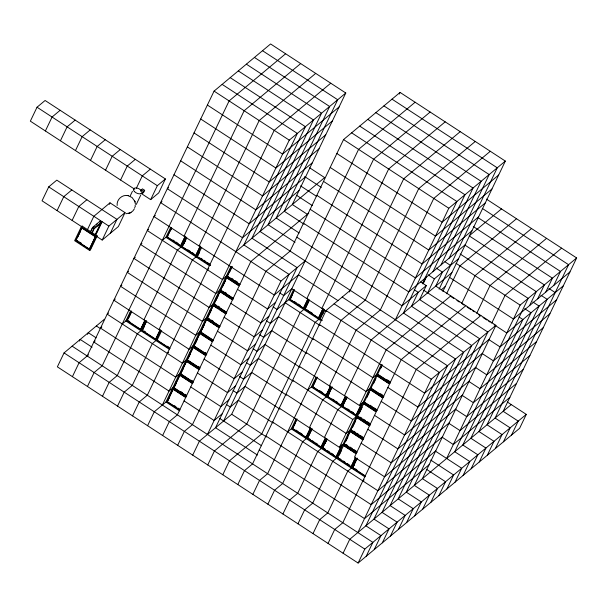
<?xml version="1.0" encoding="UTF-8"?>
<svg xmlns="http://www.w3.org/2000/svg" width="607" height="607" viewBox="0 0 607 607"><rect width="100%" height="100%" fill="white"/><g stroke="black" fill="none" stroke-linecap="round" stroke-linejoin="round"><path stroke-width="0.91" d="M141.15 193.443L150.65 199.635L158.723 192.897L165.4 178.959L45.108 100.481L37.027 107.219L30.35 121.157L134.815 189.308M45.388 130.968L52.065 117.03L60.139 110.292M60.427 140.778L67.104 126.84L75.177 120.103M110.269 233.316L116.954 219.37L56.8 180.135L48.727 186.873L42.05 200.811L81.619 226.623M75.458 150.589L82.142 136.651L90.215 129.913M57.088 210.621L63.765 196.683L71.838 189.945M90.496 160.4L97.181 146.454L105.254 139.724M72.119 220.432L78.804 206.494L86.877 199.756M105.535 170.21L112.212 156.265L120.292 149.534M81.323 226.737L74.646 240.683L89.677 250.486L90.489 249.818L97.166 235.873L82.127 226.07L81.323 226.737L96.361 236.548L97.166 235.873M80.792 228.854L82.127 226.07M95.474 236.586L89.464 249.136L75.928 240.304L81.945 227.762L94.722 236.1M77.537 237.458L80.344 231.601M87.552 229.423L93.835 216.297L109.988 202.829L125.027 212.64L118.35 226.578L102.196 240.046L96.657 236.434M90.526 231.631L92.53 227.45L100.603 220.713L99.935 222.109M91.262 230.599L92.598 227.807L94.214 226.464M92.029 232.61L94.032 228.429L102.105 221.692L96.096 234.241M92.097 232.974L94.1 228.793L101.369 222.731L95.36 235.273M120.573 180.013L127.25 166.075L135.323 159.338M109.245 204.377L109.988 202.829M94.98 235.03L100.997 222.481L99.54 223.695M89.677 250.486L96.361 236.548M102.196 240.046L108.873 226.108L125.027 212.64M130.209 195.917L132.432 191.273M136.393 188.185L142.288 175.886L150.361 169.148M140.528 191.243L142.41 188.845L144.663 190.31L143.662 192.404L142.448 193.413L143.457 191.326L144.663 190.31M104.427 319.229L64.046 352.91L57.369 366.848L358.107 563.038L519.615 428.322L526.292 414.384L507.3 401.993M136.279 204.453L140.733 195.158M79.411 341.081L80.2 339.442L92.067 347.181M150.65 199.635L157.327 185.696L165.4 178.959M87.484 334.343L88.273 332.704L96.187 337.864M72.408 376.659L79.085 362.72L88.508 354.86M87.158 355.983L214.066 91.111L270.593 43.962L345.778 93.008L292.339 204.536L307.377 214.347M87.446 386.469L94.123 372.531L102.196 365.793L229.105 100.921L285.624 53.773M130.543 311.179L125.869 320.944L169.474 349.389M170.62 227.542L165.946 237.299L209.552 265.745M130.019 313.295L130.687 311.899M141.294 328.888L140.49 329.563L126.954 320.731L131.628 310.974M185.241 236.161L180.56 245.918L167.031 237.087L171.037 228.725M131.567 311.368L127.159 320.564L140.687 329.396L144.694 321.027M171.637 227.724L167.229 236.92L180.765 245.752L184.771 237.383M128.76 317.719L131.165 312.704M170.438 230.728L171.644 228.224M102.477 396.28L109.161 382.342L117.234 375.604L137.273 333.782L141.31 330.413M143.95 319.843L177.35 250.137L181.387 246.768M184.027 236.199L244.143 110.732L300.662 63.583M140.49 329.563L144.496 321.202M140.907 330.747L145.581 320.989M180.985 247.11L185.659 237.345M160.202 329.616L155.529 339.374L141.992 330.542L146.666 320.784M186.744 237.14L182.07 246.897L195.598 255.729L200.272 245.972M146.598 321.171L142.19 330.375L155.726 339.207L160.134 330.003M186.675 237.534L182.267 246.73L195.803 255.562L199.809 247.193M142.599 330.041L144.603 325.853M183.875 243.885L185.879 239.704M117.515 406.091L124.2 392.145L132.273 385.415L152.311 343.592L156.348 340.224M158.988 329.647L192.381 259.948L196.425 256.579M199.066 246.01L259.174 120.543L315.701 73.394M155.946 340.557L160.62 330.8M196.015 256.913L200.697 247.155M161.705 330.595L157.031 340.352L169.057 348.198M201.714 247.337L197.1 256.708L210.637 265.54M199.316 252.861L197.305 256.541L210.09 264.88M132.554 415.901L139.231 401.955L147.311 395.218L274.212 130.353L330.739 83.197M147.592 425.704L154.269 411.766L166.788 401.326M162.342 405.028L289.251 140.156L345.778 93.008M230.766 266.777L165.977 402.001L179.513 410.825M169.459 395.749L170.127 394.353M176.136 381.811L176.804 380.414M182.813 367.865L183.489 366.476M189.498 353.927L190.166 352.53M196.175 339.988L196.843 338.592M202.852 326.05L203.52 324.654M209.536 312.104L210.204 310.716M212.207 306.527L212.875 305.139M216.213 298.166L216.881 296.77M218.884 292.589L219.552 291.193M225.561 278.651L226.229 277.255M231.851 266.572L227.177 276.329L239.211 284.175M180.051 409.96L167.266 401.622L173.276 389.079M186.728 396.022L173.943 387.683L179.96 375.134M193.405 382.084L180.628 373.745L186.637 361.195M200.082 368.138L187.305 359.799L193.314 347.257M206.767 354.2L193.982 345.861L199.991 333.319L212.025 341.164M213.444 340.261L200.667 331.923L206.676 319.373L211.183 322.317M220.121 326.316L207.344 317.985L213.353 305.435L217.867 308.379M226.806 312.377L214.021 304.039L220.03 291.497L224.544 294.433M231.791 266.959L227.382 276.162L240.16 284.501M169.672 397.107L167.266 401.622M176.356 383.161L173.943 387.683M183.435 368.388L180.628 373.745M188.511 357.796L190.112 354.45M195.188 343.85L197.594 338.835M201.865 329.912L204.271 324.897M208.55 315.974L211.35 310.116M216.031 300.359L218.034 296.178M222.708 286.421L225.516 280.563M229.385 272.475L232.193 266.625M162.63 435.515L169.307 421.577L177.381 414.839L250.85 261.496L308.728 213.224M177.669 445.326L184.346 431.387L192.419 424.65L265.889 271.306L290.116 251.093L343.547 139.572L400.074 92.423L505.335 161.083L442.867 291.474M192.7 455.136L199.384 441.19L231.684 414.255L358.585 149.383L415.112 102.234M207.457 434.46L280.927 281.109L305.154 260.904M223.604 420.985L297.081 267.641L251.966 238.21L305.397 126.688L230.212 77.643M207.738 464.947L214.415 451.001L246.723 424.058L300.154 312.537L304.19 309.168M293.424 289.934L288.75 299.699L320.329 320.299M294.509 289.729L289.835 299.486L303.371 308.318L307.377 299.957M294.448 290.123L290.04 299.319L303.568 308.151L303.97 307.81M290.442 298.985L292.043 295.639M399.292 94.062L400.074 92.423M306.831 298.598L373.624 159.186L430.151 112.037M222.777 474.75L229.454 460.812L261.754 433.868L315.192 322.347L319.229 318.978M303.568 308.151L307.977 298.947M303.788 309.502L308.462 299.744M323.083 308.371L318.409 318.129L304.873 309.297L308.88 300.935M309.479 299.926L305.071 309.13L318.607 317.962L323.015 308.758M321.869 308.402L388.662 168.996L445.189 121.848M237.815 484.561L244.492 470.622L252.565 463.885L326.042 310.541L350.262 290.336M318.827 319.312L323.501 309.555M324.586 309.35L319.912 319.107L321.414 320.086M324.517 309.737L320.109 318.941L322.37 320.413M322.522 314.418L324.525 310.238M349.48 291.975L403.701 178.807L460.22 131.658M252.853 494.371L259.53 480.433L267.604 473.695L341.073 320.352L365.3 300.139L418.739 188.618L475.258 141.469M295.95 419.088L291.277 428.846L364.959 476.905M315.989 377.266L311.315 387.023L369.959 425.279M297.035 418.876L292.362 428.633L305.898 437.465L310.572 427.707M317.074 377.053L312.4 386.811L325.936 395.643L330.61 385.885M310.503 428.094L306.095 437.298L292.566 428.466L296.573 420.105M330.542 386.272L326.134 395.476L312.605 386.644L317.013 377.448M295.374 423.109L292.566 428.466M313.804 384.633L315.815 380.452M267.884 504.182L274.569 490.244L282.642 483.506L302.681 441.684L306.717 438.315M309.358 427.745L322.719 399.861L326.756 396.492M329.396 385.923L356.112 330.155L380.339 309.949L433.77 198.428L490.297 151.28M306.315 438.649L310.989 428.891M326.354 396.834L331.027 387.069M312.074 428.686L307.4 438.444L320.936 447.276L324.942 438.907M332.112 386.864L327.439 396.621L340.967 405.453L344.981 397.084M312.013 429.073L307.605 438.277L321.133 447.109L321.535 446.767M332.044 387.258L327.636 396.454L341.172 405.286L341.574 404.945M328.046 396.121L329.244 393.609M282.923 513.992L289.607 500.047L297.68 493.316L317.719 451.494L321.756 448.125M324.396 437.548L337.758 409.672L341.794 406.303M344.435 395.734L371.15 339.966L451.904 272.611M321.133 447.109L325.542 437.905M341.172 405.286L345.58 396.083M321.353 448.459L326.027 438.702M341.392 406.637L346.066 396.879M341.984 444.536L335.967 457.086L322.438 448.254L326.445 439.893M361.347 404.11L356.005 415.264L342.477 406.432L346.483 398.071M327.044 438.884L322.636 448.087L336.172 456.912L341.384 446.039M347.083 397.061L342.674 406.265L356.21 415.089L361.415 404.216M325.048 443.565L327.052 439.385M346.286 399.239L347.09 397.562M395.377 319.76L448.808 208.239L505.335 161.083M297.961 523.803L304.638 509.857L312.719 503.127L332.757 461.305L336.794 457.936M279.288 408.124L339.434 447.359L352.788 419.483L356.833 416.114M299.319 366.302L359.473 405.537L386.189 349.776L450.789 295.89M336.384 458.27L381.135 364.868M347.879 435.295L349.215 432.503M354.564 421.349L355.899 418.564M367.918 393.473L368.586 392.076M355.679 457.132L351.005 466.889L337.477 458.065L343.683 445.348L356.468 453.687M370.407 389.588L364.192 402.304L376.219 410.15M377.084 375.65L370.869 388.359L382.896 396.212M382.228 364.663L377.546 374.42L389.58 382.266M339.283 455.053L341.286 450.864M345.96 441.107L347.963 436.926M352.637 427.169L355.444 421.311M359.321 413.23L362.121 407.373M366.803 397.615L369.208 392.592M373.48 383.677L375.885 378.654M380.961 368.062L382.16 365.551M424.885 278.408L464.962 194.764L359.701 126.097M422.464 283.613L425.272 277.763M422.844 283.864L426.182 276.891M423.58 282.824L426.251 277.255M420.742 281.997L426.281 285.616L419.604 299.555L479.75 338.789L406.28 492.14L421.319 501.943L414.634 515.889M432.958 271.67L473.035 188.026L367.774 119.367M427.677 292.817L434.354 278.879L458.581 258.673M441.031 264.94L481.108 181.296L375.847 112.629M313 533.606L319.677 519.668L327.75 512.93L347.788 471.108L351.825 467.747M449.112 258.203L489.181 174.558L383.928 105.891M355.216 458.361L351.21 466.722L337.674 457.898M351.423 468.08L356.097 458.323M357.189 458.118L352.508 467.876L364.541 475.721M365.497 476.04L352.713 467.709L357.121 458.505M354.321 464.856L352.713 467.709M439.111 289.19L497.262 167.82L392.001 99.153M446.615 293.758L459.977 265.874L516.504 218.725M328.038 543.417L334.715 529.479L342.788 522.741L416.265 369.397L480.865 315.511M461.654 303.568L475.015 275.684L531.542 228.536M343.076 553.227L349.753 539.289L511.253 404.573M357.827 532.551L431.296 379.208L495.896 325.322L435.75 286.079L442.427 272.141L436.099 268.013M476.692 313.371L490.054 285.495L546.573 238.346M358.107 563.038L364.792 549.1L526.292 414.384M366.188 556.3L372.865 542.362L72.127 346.172M374.261 549.563L380.938 535.624L365.9 525.814L439.377 372.47L334.116 303.803M382.334 542.833L389.011 528.887L373.98 519.084L447.45 365.733L342.189 297.066M491.731 323.182L505.085 295.305L561.612 248.149M390.407 536.095L397.092 522.157L382.053 512.346L455.523 358.995L260.039 231.479L313.478 119.951L238.293 70.905M495.896 325.322L422.426 478.665L437.465 488.476L430.788 502.414M398.488 529.357L405.165 515.419L390.126 505.608L463.596 352.265L403.45 313.022L456.881 201.501L351.628 132.834M406.561 522.619L413.238 508.681L398.2 498.871L471.677 345.527L411.523 306.292L418.208 292.346L414.247 289.767M446.653 458.46L520.123 305.109L576.65 257.96L486.427 199.104M422.707 509.152L429.392 495.213L414.353 485.403L487.823 332.052L423.716 290.237M529.592 305.579L536.277 291.641L465.045 245.175M438.861 495.684L445.538 481.738L426.546 469.348M537.673 298.849L544.35 284.903L469.165 235.857M446.934 488.946L453.619 475L430.667 460.03M545.746 292.111L552.423 278.173L473.285 226.54M455.015 482.208L461.692 468.27L435.576 451.229M553.819 285.373L560.496 271.435L478.195 217.738M463.088 475.471L469.765 461.532L454.726 451.722L528.196 298.378L460.136 253.976M471.161 468.741L477.838 454.795L462.807 444.984L522.915 319.525L518.962 316.937M576.65 257.96L503.18 411.311L518.219 421.121L511.534 435.06M479.234 462.003L485.919 448.065L470.88 438.254L530.988 312.787L524.66 308.66M487.315 455.265L493.992 441.327L478.953 431.516L539.069 306.049L532.734 301.922M495.388 448.527L502.065 434.589L487.026 424.779L547.142 299.312L540.807 295.184M503.461 441.797L510.138 427.852L495.107 418.041L568.577 264.698L482.307 208.421M134.466 208.709L132.895 210.925L130.566 212.678M75.928 240.304L76.338 239.97L77.84 240.949M96.634 224.438L97.446 223.771M95.906 226.73L97.363 225.516M168.655 187.571L167.312 188.694L242.497 237.747L299.023 190.59M161.978 201.516L160.635 202.639L280.927 281.109M155.301 215.455L153.95 216.578L274.25 295.055L298.477 274.842L338.046 300.662M148.616 229.393L147.273 230.516L222.458 279.569L226.897 275.859M141.939 243.339L140.596 244.462L215.781 293.507L220.22 289.805M135.262 257.277L133.912 258.4L209.096 307.445L213.543 303.743M162.312 240.326L166.75 236.624M167.031 237.087L167.835 236.419M128.578 271.215L127.235 272.338L202.419 321.384L206.866 317.681M121.901 285.161L120.558 286.284L195.742 335.33L200.181 331.619M339.093 106.953L282.574 154.102L207.389 105.057M115.224 299.099L113.873 300.222L189.065 349.268L193.504 345.565M332.416 120.892L275.889 168.04L200.705 118.995M108.547 313.037L107.196 314.16L182.381 363.206L186.827 359.503M325.739 134.83L269.212 181.979L194.028 132.933M101.862 326.983L100.519 328.106L175.704 377.152L180.142 373.442M319.062 148.768L262.535 195.924L187.351 146.879M95.185 340.922L93.842 342.045L169.027 391.09L173.465 387.387M312.377 162.714L255.858 209.863L180.666 160.817M122.235 323.971L126.673 320.268M126.954 320.731L127.758 320.064M305.7 176.652L249.173 223.801L173.989 174.755M207.419 269.758L208.77 268.635M235.82 251.685L324.639 177.593L309.608 167.782M141.992 330.542L142.797 329.867M214.021 304.039L214.423 303.705L215.933 304.684M207.344 317.985L207.746 317.643L209.248 318.622M167.342 353.403L168.693 352.28M200.667 331.923L201.069 331.581M193.982 345.861L194.384 345.527M187.305 359.799L187.707 359.465M275.646 302.256L267.573 308.993L237.496 289.372M268.962 316.201L260.889 322.932L230.819 303.318M289.152 299.357L277.042 309.464L273.082 306.884M262.285 330.14L254.212 336.877L224.135 317.256M255.608 344.078L247.535 350.816L217.458 331.194M304.873 309.297L305.678 308.622M248.931 358.016L240.85 364.754L210.781 345.14M242.246 371.962L234.173 378.7L204.096 359.078M235.569 385.9L227.496 392.638L197.419 373.017M228.892 399.838L220.811 406.576L190.742 386.955M498.658 175.028L442.131 222.177L336.87 153.51M222.208 413.784L214.134 420.514L184.065 400.901M491.974 188.967L435.454 236.115L330.193 167.449M485.297 202.905L428.77 250.061L323.516 181.394M478.619 216.851L422.093 263.999L316.831 195.333M471.942 230.789L415.416 277.938L310.154 209.271M469.841 235.296L501.465 208.914M465.258 244.727L408.731 291.876L303.477 223.217M426.281 285.616L402.054 305.822L296.793 237.155M307.681 390.051L311.717 386.682M312.605 386.644L313.007 386.31M441.183 289.918L445.219 286.55M287.642 431.873L292.354 427.943M377.539 373.73L372.827 377.66L312.681 338.418M342.477 406.432L343.281 405.757M465.827 305.7L401.227 359.587L354.473 457.17L384.542 476.791L449.142 422.904M370.862 387.668L366.15 391.598L306.004 352.363M359.473 405.537L364.185 401.614M322.438 448.254L323.243 447.579M350.823 429.49L346.111 433.421L285.965 394.186M339.434 447.359L344.146 443.429M337.477 458.065L338.281 457.39M489.219 339.26L424.619 393.146L319.358 324.479M569.973 271.906L513.446 319.054L449.339 277.232M482.542 353.198L417.942 407.085L387.865 387.471M563.288 285.844L506.769 332.993L494.106 324.73M475.865 367.144L411.258 421.03L381.188 401.409M556.611 299.782L500.085 346.931L489.007 339.708M469.181 381.082L404.581 434.969L374.511 415.347M549.934 313.728L493.408 360.877L482.33 353.646M462.504 395.02L397.904 448.907L367.827 429.293M543.257 327.666L486.731 374.815L475.645 367.584M362.827 480.919L364.177 479.796M455.827 408.966L391.227 462.845L361.15 443.231M536.573 341.604L480.046 388.753L468.968 381.53M529.896 355.543L473.369 402.699L462.291 395.468M442.465 436.843L377.865 490.729L272.604 422.062M523.219 369.488L466.692 416.637L455.614 409.406M435.788 450.781L371.188 504.667L265.927 436.008M516.534 383.427L460.015 430.575L448.93 423.352M429.111 464.727L364.503 518.613L259.25 449.946M509.857 397.365L453.33 444.521L442.253 437.29M130.391 212.769L125.854 213.755M131.021 212.442L129.496 213.163M128.889 213.383L129.321 213.224M127.675 195.553C122.03 194.468 116.392 199.779 117.174 205.485M127.789 195.575L132.045 197.48L134.822 201.334M127.288 195.492L128.115 195.629M262.512 50.7L337.704 99.745L284.266 211.266L304.054 224.18M254.439 57.437L329.624 106.483L276.193 218.004L299.145 232.974M246.366 64.167L321.551 113.213L268.119 224.742L295.025 242.292M343.547 139.572L448.808 208.239M548.887 288.446L555.215 292.582M222.139 84.381L297.324 133.426L243.893 244.947L289 274.379L215.531 427.723L257.474 455.083M214.066 91.111L289.251 140.156M456.016 263.294L520.123 305.109M444.969 261.792L450.508 265.403M304.699 176.584L321.315 187.426M300.579 185.901L316.406 196.228M428.026 274.743L434.354 278.879M296.459 195.219L312.286 205.545M451.365 296.853L453.74 298.401M456.904 300.465L459.279 302.02M462.443 304.084L464.029 305.116M467.193 307.18L471.153 309.76M472.732 310.792L474.317 311.823M478.278 314.411L479.856 315.443M483.02 317.507L486.981 320.086M488.567 321.118L490.145 322.15M37.027 107.219L157.327 185.696M141.196 189.854L143.457 191.326M326.042 310.541L431.296 379.208M326.619 311.505L291.792 288.788L283.719 295.526L279.766 292.938M294.198 301.436L296.459 302.908M297.961 303.887L300.215 305.359M306.983 309.775L308.485 310.754M309.987 311.732L312.241 313.204M285.115 302.726L319.935 325.443M172.896 240.015L174.399 241.002M175.909 241.981L178.162 243.453M187.935 249.826L190.188 251.298M191.698 252.277L193.952 253.749M200.72 258.165L202.222 259.143M203.724 260.13L205.978 261.602M207.48 262.581L209.741 264.053M231.54 278.272L233.05 279.258M235.304 280.73L237.557 282.202M387.175 379.8L390.187 381.765M377.751 374.253L390.529 382.592M226.092 276.534L239.628 285.366M376.461 374.625L389.998 383.457M239.492 285.889L226.715 277.551L220.698 290.1L233.483 298.439M377.835 376.135L389.11 383.495M238.543 285.571L226.51 277.725L220.5 290.267L232.527 298.113M376.879 375.816L388.912 383.662M313.258 339.381L278.438 316.664L270.358 323.402L266.405 320.822M224.863 292.217L226.365 293.196M380.498 393.738L382.751 395.21M371.074 388.192L383.852 396.53M219.415 290.472L232.944 299.304M369.784 388.571L383.32 397.395M226.047 295.419L232.815 299.835M371.158 390.081L382.433 397.433M231.859 299.509L219.833 291.663L213.823 304.206L225.85 312.059M370.202 389.755L382.228 397.6M306.581 353.327L271.754 330.61L263.681 337.34L259.728 334.76M48.727 186.873L108.873 226.108M218.186 306.156L219.688 307.134M370.058 405.233L372.311 406.698M373.821 407.684L376.074 409.156M364.39 402.13L377.175 410.469M212.731 304.418L226.267 313.242M363.107 402.509L376.636 411.334M219.37 309.358L226.138 313.773M375.756 411.371L363.722 403.526L357.508 416.243L369.542 424.088M225.182 313.447L213.148 305.602L207.139 318.151L219.173 325.997M363.525 403.693L375.551 411.546M92.53 227.45L94.032 228.429M299.904 367.265L265.077 344.548L257.004 351.286L253.043 348.706M211.502 320.094L213.011 321.08M319.775 390.726L322.78 392.683M325.033 394.155L326.536 395.134M332.553 399.065L334.055 400.043M335.565 401.022L337.818 402.494M347.591 408.868L349.844 410.34M351.347 411.326L353.608 412.798M360.376 417.206L361.878 418.193M363.381 419.171L365.634 420.643M367.136 421.622L369.397 423.094M357.713 416.076L370.498 424.414M206.054 318.356L219.59 327.181M212.693 323.296L218.702 327.226M369.83 425.803L357.045 417.472L350.831 430.181L362.865 438.034M218.505 327.393L206.471 319.54L200.462 332.09L212.488 339.935M356.84 417.639L368.874 425.484M292.642 380.24L352.788 419.483M293.219 381.204L258.4 358.487L250.327 365.224L246.366 362.645M79.342 241.927L81.596 243.399M353.691 431.152L355.194 432.131M356.704 433.11L358.957 434.582M360.459 435.56L362.713 437.032M351.036 430.014L363.813 438.353M199.377 332.295L212.905 341.126M349.746 430.393L363.282 439.218M363.145 439.749L350.368 431.41L344.154 444.127L356.18 451.972M211.82 341.331L199.794 333.486L193.785 346.028L205.811 353.881M350.163 431.577L362.197 439.422M286.542 395.149L251.723 372.432L243.642 379.163L239.689 376.583M204.916 352.394L206.418 353.373M346.263 444.597L347.765 445.584M350.019 447.056L352.28 448.52M353.782 449.506L356.036 450.978M344.351 443.952L357.136 452.291M192.7 346.24L206.228 355.065M343.069 444.332L356.597 453.156M194.065 347.75L205.348 355.103M205.143 355.27L193.117 347.424L187.1 359.974L199.134 367.819M343.486 445.515L355.512 453.368M279.865 409.088L245.038 386.371L236.965 393.108L233.005 390.521M128.312 320.716L129.815 321.702M144.102 331.02L145.604 331.999M167.411 346.225L168.913 347.204M198.231 366.332L199.741 367.311M295.973 430.09L298.234 431.562M299.737 432.548L301.99 434.02M308.758 438.429L310.26 439.415M311.763 440.394L314.016 441.866M315.526 442.844L317.78 444.316M323.797 448.239L325.299 449.218M327.552 450.69L329.806 452.162M331.316 453.148L333.569 454.613M339.586 458.543L341.088 459.522M343.342 460.994L344.844 461.973M347.098 463.445L349.359 464.916M355.368 468.839L356.878 469.818M157.228 340.186L170.013 348.524M186.015 360.179L199.551 369.003M187.388 361.689L198.664 369.041M198.466 369.215L186.432 361.362L180.423 373.912L192.457 381.757M273.18 423.026L238.361 400.309L230.288 407.047L226.328 404.467M191.554 380.27L193.056 381.257M179.338 374.117L192.874 382.949M180.711 375.627L191.987 382.987M191.782 383.154L179.755 375.308L173.746 387.85L185.772 395.703M96.346 325.967L100.307 328.546M231.684 414.255L266.503 436.964M181.114 391.758L182.624 392.744M184.877 394.216L186.379 395.195M219.651 418.405L261.594 445.766M172.661 388.055L186.19 396.887M174.027 389.565L185.31 396.925M185.105 397.092L173.078 389.246L167.062 401.796L179.095 409.642M174.437 405.704L175.939 406.682M178.2 408.154L179.702 409.133M64.046 352.91L364.792 549.1M134.891 201.501L135.437 204.301M134.671 200.909L135.058 201.964M135.088 205.348A4.583 2.458 25.6 0 1 134.526 207.457M81.74 227.928L75.731 240.471L89.259 249.302L95.276 236.753L81.74 227.928M134.382 191.501A4.583 2.458 25.6 0 0 141.681 193.109A4.583 2.458 25.6 0 0 137.015 188.064A4.583 2.458 25.6 0 0 134.382 191.501"/></g></svg>
